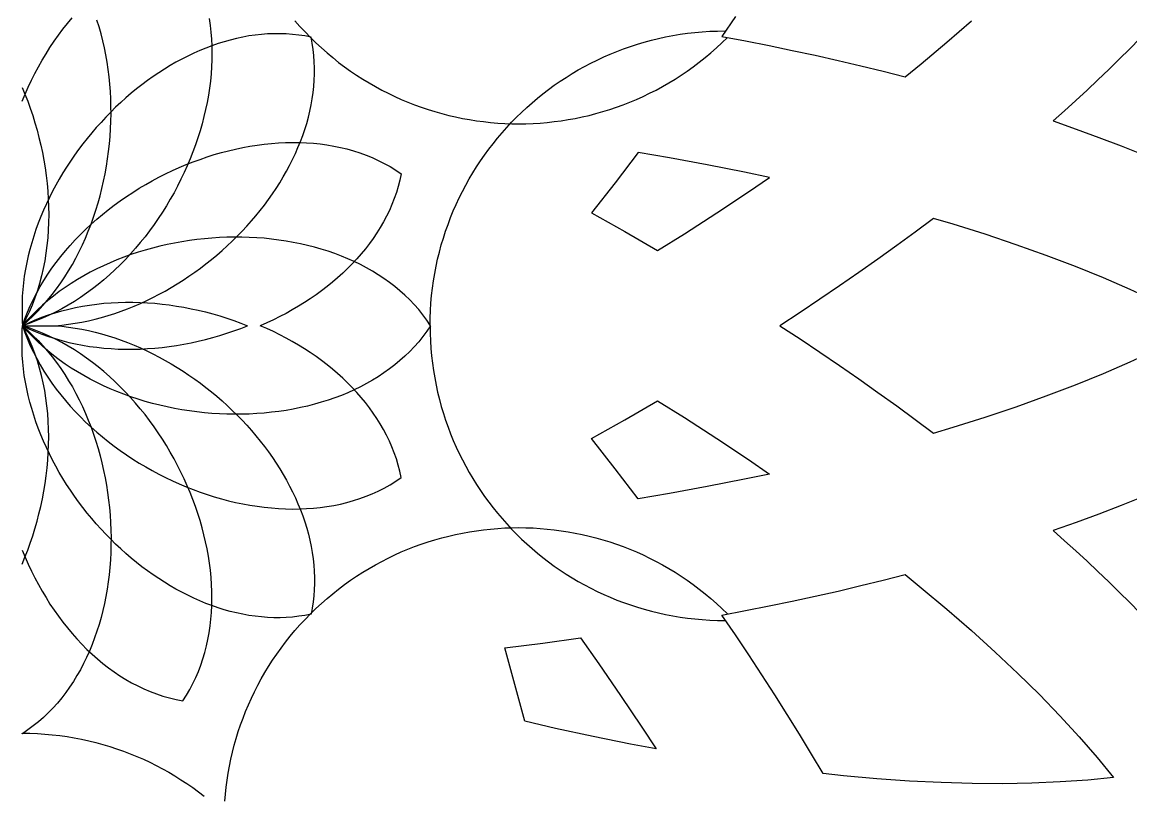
# Model space of a CAD drawing. Extents: x -5 to 96, y -47 to 131.
# Drawn here: x 45.3 to 63.76, y 34.33 to 47.22 of the extents above; entities that cross this region are included whole.
import ezdxf

# ---------------------------------------------------------------- set-up
doc = ezdxf.new("R2010")
doc.units = 0
doc.header["$MEASUREMENT"] = 0
doc.layers.add('LAYER_1', color=18, linetype='CONTINUOUS')

msp = doc.modelspace()

# ---------------------------------------------------------------- linework, layer by layer
at = {"layer": 'LAYER_1'}
for points in [[(45.296, 45.901), (45.345, 46.019), (45.397, 46.135), (45.451, 46.25), (45.507, 46.364), (45.567, 46.475), (45.629, 46.585), (45.693, 46.693), (45.759, 46.798), (45.828, 46.901), (45.9, 47.002), (45.973, 47.101), (46.049, 47.197), (46.127, 47.29)], [(48.411, 47.277), (48.428, 47.164), (48.44, 47.051), (48.45, 46.937), (48.455, 46.822), (48.457, 46.706), (48.456, 46.589), (48.451, 46.472), (48.442, 46.355), (48.431, 46.237), (48.416, 46.118), (48.397, 46), (48.376, 45.881), (48.351, 45.763), (48.323, 45.644), (48.292, 45.526), (48.259, 45.408), (48.222, 45.291), (48.182, 45.174), (48.139, 45.057), (48.094, 44.942), (48.045, 44.827), (47.994, 44.713), (47.94, 44.6), (47.884, 44.488), (47.825, 44.377), (47.763, 44.268), (47.699, 44.16), (47.632, 44.053), (47.563, 43.948), (47.492, 43.845), (47.418, 43.743), (47.342, 43.644), (47.264, 43.546), (47.183, 43.451), (47.1, 43.357), (47.016, 43.266), (46.929, 43.177), (46.84, 43.091), (46.749, 43.008), (46.657, 42.927), (46.562, 42.848), (46.466, 42.773), (46.368, 42.701), (46.268, 42.631), (46.167, 42.565), (46.064, 42.502), (45.959, 42.443), (45.853, 42.386), (45.745, 42.334), (45.636, 42.285), (45.525, 42.24), (45.413, 42.199), (45.3, 42.161), (45.406, 42.211), (45.513, 42.258), (45.621, 42.301), (45.732, 42.341), (45.843, 42.377), (45.956, 42.409), (46.071, 42.438), (46.186, 42.464), (46.302, 42.486), (46.42, 42.505), (46.538, 42.521), (46.657, 42.534), (46.777, 42.543), (46.897, 42.549), (47.018, 42.552), (47.139, 42.552), (47.26, 42.549), (47.382, 42.543), (47.503, 42.534), (47.625, 42.522), (47.747, 42.507), (47.868, 42.489), (47.989, 42.468), (48.11, 42.445), (48.23, 42.419), (48.35, 42.39), (48.469, 42.358), (48.587, 42.324), (48.704, 42.287), (48.82, 42.248), (48.936, 42.206), (49.05, 42.161)], [(57.177, 47.315), (56.951, 46.982), (57.345, 46.907), (57.736, 46.83), (58.123, 46.749), (58.506, 46.666), (58.886, 46.581), (59.262, 46.493), (59.634, 46.402), (60.001, 46.308), (60.271, 46.526), (60.699, 46.884), (61.109, 47.242)], [(57.177, 47.315), (56.951, 46.982), (57.345, 46.907), (57.736, 46.83), (58.123, 46.749), (58.506, 46.666), (58.886, 46.581), (59.262, 46.493), (59.634, 46.402), (60.001, 46.308), (60.271, 46.526), (60.699, 46.884), (61.109, 47.242)], [(64.239, 47.291), (64.077, 47.118), (63.911, 46.946), (63.742, 46.773), (63.569, 46.601), (63.394, 46.429), (63.214, 46.257), (63.032, 46.086), (62.846, 45.914), (62.658, 45.743), (62.466, 45.572), (62.851, 45.437), (63.229, 45.299), (63.599, 45.157), (63.962, 45.011), (64.317, 44.861), (64.664, 44.708), (65.003, 44.552), (65.333, 44.391), (66.547, 45.511), (76.011, 45.511)], [(64.239, 47.291), (64.077, 47.118), (63.911, 46.946), (63.742, 46.773), (63.569, 46.601), (63.394, 46.429), (63.214, 46.257), (63.032, 46.086), (62.846, 45.914), (62.658, 45.743), (62.466, 45.572), (62.851, 45.437), (63.229, 45.299), (63.599, 45.157), (63.962, 45.011), (64.317, 44.861), (64.664, 44.708), (65.003, 44.552), (65.333, 44.391), (66.547, 45.511), (76.011, 45.511)], [(52.091, 42.161), (52.099, 42.161), (52.036, 42.253), (51.969, 42.342), (51.9, 42.429), (51.826, 42.512), (51.75, 42.592), (51.67, 42.669), (51.587, 42.743), (51.501, 42.815), (51.413, 42.883), (51.321, 42.948), (51.227, 43.01), (51.13, 43.069), (51.031, 43.126), (50.93, 43.179), (50.826, 43.229), (50.72, 43.277), (50.613, 43.321), (50.503, 43.363), (50.391, 43.401), (50.278, 43.437), (50.164, 43.47), (50.048, 43.499), (49.93, 43.526), (49.811, 43.55), (49.692, 43.571), (49.571, 43.589), (49.449, 43.604), (49.326, 43.617), (49.203, 43.626), (49.079, 43.633), (48.955, 43.636), (48.83, 43.637), (48.705, 43.635), (48.58, 43.63), (48.455, 43.622), (48.33, 43.611), (48.205, 43.597), (48.081, 43.581), (47.957, 43.561), (47.833, 43.539), (47.71, 43.514), (47.588, 43.486), (47.466, 43.455), (47.346, 43.422), (47.226, 43.385), (47.108, 43.346), (46.991, 43.304), (46.875, 43.259), (46.761, 43.211), (46.648, 43.161), (46.537, 43.108), (46.428, 43.052), (46.321, 42.993), (46.216, 42.931), (46.113, 42.866), (46.012, 42.799), (45.914, 42.729), (45.818, 42.656), (45.724, 42.581), (45.634, 42.502), (45.546, 42.421), (45.461, 42.337), (45.379, 42.251), (45.3, 42.161), (45.39, 42.24), (45.476, 42.322), (45.56, 42.407), (45.641, 42.495), (45.72, 42.586), (45.795, 42.679), (45.868, 42.775), (45.938, 42.873), (46.005, 42.974), (46.07, 43.077), (46.132, 43.182), (46.191, 43.289), (46.247, 43.398), (46.3, 43.509), (46.35, 43.622), (46.398, 43.736), (46.443, 43.852), (46.485, 43.969), (46.524, 44.087), (46.561, 44.207), (46.594, 44.327), (46.625, 44.449), (46.653, 44.571), (46.678, 44.694), (46.7, 44.818), (46.72, 44.942), (46.736, 45.066), (46.75, 45.191), (46.761, 45.316), (46.769, 45.441), (46.774, 45.567), (46.776, 45.691), (46.775, 45.816), (46.772, 45.94), (46.765, 46.064), (46.756, 46.187), (46.744, 46.31), (46.728, 46.432), (46.71, 46.553), (46.689, 46.672), (46.665, 46.791), (46.639, 46.909), (46.609, 47.025), (46.576, 47.139), (46.54, 47.253)], [(49.839, 47.241), (49.922, 47.147), (50.008, 47.055), (50.096, 46.964), (50.187, 46.875), (50.279, 46.79), (50.374, 46.707), (50.469, 46.627), (50.566, 46.549), (50.665, 46.475), (50.765, 46.403), (50.867, 46.335), (50.969, 46.269), (51.073, 46.205), (51.179, 46.145), (51.285, 46.087), (51.392, 46.033), (51.501, 45.981), (51.61, 45.931), (51.721, 45.885), (51.832, 45.842), (51.944, 45.801), (52.057, 45.763), (52.171, 45.728), (52.285, 45.695), (52.4, 45.666), (52.515, 45.639), (52.631, 45.615), (52.747, 45.594), (52.864, 45.576), (52.981, 45.561), (53.098, 45.548), (53.216, 45.538), (53.333, 45.531), (53.451, 45.527), (53.569, 45.525), (53.687, 45.527), (53.805, 45.531), (53.922, 45.538), (54.04, 45.548), (54.157, 45.561), (54.274, 45.576), (54.391, 45.594), (54.507, 45.615), (54.623, 45.639), (54.738, 45.666), (54.853, 45.695), (54.967, 45.728), (55.081, 45.763), (55.194, 45.801), (55.306, 45.842), (55.417, 45.885), (55.528, 45.931), (55.637, 45.981), (55.746, 46.033), (55.853, 46.087), (55.96, 46.145), (56.065, 46.205), (56.169, 46.269), (56.272, 46.335), (56.373, 46.403), (56.473, 46.475), (56.572, 46.55), (56.669, 46.627), (56.765, 46.707), (56.859, 46.79), (56.951, 46.875), (57.042, 46.964)], [(49.839, 47.241), (49.922, 47.147), (50.008, 47.055), (50.096, 46.964), (50.187, 46.875), (50.279, 46.79), (50.374, 46.707), (50.469, 46.627), (50.566, 46.549), (50.665, 46.475), (50.765, 46.403), (50.867, 46.335), (50.969, 46.269), (51.073, 46.205), (51.179, 46.145), (51.285, 46.087), (51.392, 46.033), (51.501, 45.981), (51.61, 45.931), (51.721, 45.885), (51.832, 45.842), (51.944, 45.801), (52.057, 45.763), (52.171, 45.728), (52.285, 45.695), (52.4, 45.666), (52.515, 45.639), (52.631, 45.615), (52.747, 45.594), (52.864, 45.576), (52.981, 45.561), (53.098, 45.548), (53.216, 45.538), (53.333, 45.531), (53.451, 45.527), (53.569, 45.525), (53.687, 45.527), (53.805, 45.531), (53.922, 45.538), (54.04, 45.548), (54.157, 45.561), (54.274, 45.576), (54.391, 45.594), (54.507, 45.615), (54.623, 45.639), (54.738, 45.666), (54.853, 45.695), (54.967, 45.728), (55.081, 45.763), (55.194, 45.801), (55.306, 45.842), (55.417, 45.885), (55.528, 45.931), (55.637, 45.981), (55.746, 46.033), (55.853, 46.087), (55.96, 46.145), (56.065, 46.205), (56.169, 46.269), (56.272, 46.335), (56.373, 46.403), (56.473, 46.475), (56.572, 46.55), (56.669, 46.627), (56.765, 46.707), (56.859, 46.79), (56.951, 46.875), (57.042, 46.964)], [(52.091, 42.161), (52.092, 42.288), (52.097, 42.414), (52.105, 42.539), (52.116, 42.663), (52.13, 42.787), (52.147, 42.909), (52.167, 43.03), (52.19, 43.151), (52.216, 43.27), (52.245, 43.388), (52.277, 43.506), (52.311, 43.621), (52.349, 43.736), (52.389, 43.85), (52.431, 43.962), (52.477, 44.073), (52.525, 44.182), (52.575, 44.29), (52.628, 44.397), (52.683, 44.502), (52.741, 44.606), (52.802, 44.708), (52.864, 44.808), (52.93, 44.907), (52.997, 45.004), (53.066, 45.1), (53.138, 45.193), (53.212, 45.285), (53.288, 45.375), (53.367, 45.463), (53.447, 45.55), (53.529, 45.634), (53.614, 45.716), (53.7, 45.797), (53.788, 45.875), (53.878, 45.951), (53.97, 46.025), (54.064, 46.097), (54.159, 46.166), (54.256, 46.234), (54.355, 46.299), (54.455, 46.361), (54.557, 46.422), (54.661, 46.48), (54.766, 46.535), (54.873, 46.588), (54.981, 46.639), (55.09, 46.687), (55.201, 46.732), (55.313, 46.775), (55.427, 46.814), (55.542, 46.852), (55.658, 46.886), (55.775, 46.918), (55.893, 46.947), (56.012, 46.973), (56.133, 46.996), (56.254, 47.016), (56.376, 47.033), (56.5, 47.047), (56.624, 47.058), (56.749, 47.066), (56.875, 47.071), (57.002, 47.073)], [(52.091, 42.161), (52.092, 42.288), (52.097, 42.414), (52.105, 42.539), (52.116, 42.663), (52.13, 42.787), (52.147, 42.909), (52.167, 43.03), (52.19, 43.151), (52.216, 43.27), (52.245, 43.388), (52.277, 43.506), (52.311, 43.621), (52.349, 43.736), (52.389, 43.85), (52.431, 43.962), (52.477, 44.073), (52.525, 44.182), (52.575, 44.29), (52.628, 44.397), (52.683, 44.502), (52.741, 44.606), (52.802, 44.708), (52.864, 44.808), (52.93, 44.907), (52.997, 45.004), (53.066, 45.1), (53.138, 45.193), (53.212, 45.285), (53.288, 45.375), (53.367, 45.463), (53.447, 45.55), (53.529, 45.634), (53.614, 45.716), (53.7, 45.797), (53.788, 45.875), (53.878, 45.951), (53.97, 46.025), (54.064, 46.097), (54.159, 46.166), (54.256, 46.234), (54.355, 46.299), (54.455, 46.361), (54.557, 46.422), (54.661, 46.48), (54.766, 46.535), (54.873, 46.588), (54.981, 46.639), (55.09, 46.687), (55.201, 46.732), (55.313, 46.775), (55.427, 46.814), (55.542, 46.852), (55.658, 46.886), (55.775, 46.918), (55.893, 46.947), (56.012, 46.973), (56.133, 46.996), (56.254, 47.016), (56.376, 47.033), (56.5, 47.047), (56.624, 47.058), (56.749, 47.066), (56.875, 47.071), (57.002, 47.073)], [(45.296, 46.132), (45.343, 46.018), (45.388, 45.902), (45.431, 45.784), (45.471, 45.665), (45.509, 45.543), (45.544, 45.421), (45.576, 45.297), (45.606, 45.171), (45.633, 45.045), (45.657, 44.918), (45.678, 44.789), (45.696, 44.661), (45.711, 44.531), (45.723, 44.402), (45.731, 44.272), (45.736, 44.142), (45.738, 44.012), (45.736, 43.882), (45.731, 43.753), (45.722, 43.624), (45.709, 43.495), (45.692, 43.368), (45.672, 43.241), (45.647, 43.115), (45.619, 42.99), (45.586, 42.867), (45.549, 42.745), (45.508, 42.625), (45.463, 42.506), (45.413, 42.389), (45.359, 42.274), (45.3, 42.161), (45.34, 42.274), (45.384, 42.385), (45.431, 42.494), (45.483, 42.602), (45.538, 42.708), (45.596, 42.813), (45.658, 42.917), (45.724, 43.018), (45.792, 43.118), (45.864, 43.216), (45.938, 43.313), (46.016, 43.407), (46.096, 43.5), (46.179, 43.591), (46.265, 43.68), (46.353, 43.766), (46.444, 43.851), (46.537, 43.934), (46.632, 44.014), (46.729, 44.093), (46.829, 44.169), (46.93, 44.242), (47.033, 44.314), (47.138, 44.383), (47.245, 44.45), (47.353, 44.514), (47.462, 44.575), (47.573, 44.635), (47.685, 44.691), (47.798, 44.745), (47.912, 44.796), (48.028, 44.845), (48.144, 44.89), (48.26, 44.933), (48.378, 44.973), (48.496, 45.011), (48.614, 45.045), (48.732, 45.076), (48.851, 45.104), (48.97, 45.129), (49.089, 45.151), (49.208, 45.17), (49.327, 45.186), (49.446, 45.198), (49.564, 45.207), (49.682, 45.213), (49.799, 45.215), (49.916, 45.214), (50.032, 45.209), (50.146, 45.201), (50.26, 45.189), (50.373, 45.174), (50.485, 45.155), (50.596, 45.132), (50.705, 45.106), (50.813, 45.075), (50.919, 45.041), (51.023, 45.003), (51.126, 44.961), (51.227, 44.915), (51.326, 44.865), (51.423, 44.811), (51.518, 44.753), (51.61, 44.691), (51.587, 44.586), (51.56, 44.483), (51.529, 44.38), (51.494, 44.28), (51.455, 44.18), (51.412, 44.082), (51.365, 43.986), (51.315, 43.891), (51.261, 43.798), (51.204, 43.706), (51.144, 43.616), (51.08, 43.528), (51.013, 43.441), (50.943, 43.356), (50.87, 43.273), (50.794, 43.192), (50.715, 43.112), (50.634, 43.034), (50.55, 42.959), (50.463, 42.885), (50.374, 42.813), (50.283, 42.743), (50.19, 42.675), (50.094, 42.609), (49.996, 42.546), (49.897, 42.484), (49.795, 42.425), (49.692, 42.367), (49.587, 42.312), (49.48, 42.26), (49.372, 42.209), (49.262, 42.161)], [(64.181, 42.562), (63.752, 42.763), (63.303, 42.958), (62.837, 43.147), (62.353, 43.332), (61.852, 43.511), (61.335, 43.684), (60.803, 43.852), (60.472, 43.949), (60.169, 43.722), (59.861, 43.496), (59.548, 43.271), (59.23, 43.047), (58.908, 42.824), (58.582, 42.602), (58.251, 42.381), (57.917, 42.161), (58.251, 41.941), (58.582, 41.72), (58.908, 41.498), (59.23, 41.275), (59.548, 41.051), (59.861, 40.826), (60.169, 40.6), (60.472, 40.373), (60.803, 40.471), (61.335, 40.638), (61.852, 40.811), (62.353, 40.991), (62.837, 41.175), (63.303, 41.365), (63.752, 41.56), (64.181, 41.76)], [(64.181, 42.562), (63.752, 42.763), (63.303, 42.958), (62.837, 43.147), (62.353, 43.332), (61.852, 43.511), (61.335, 43.684), (60.803, 43.852), (60.472, 43.949), (60.169, 43.722), (59.861, 43.496), (59.548, 43.271), (59.23, 43.047), (58.908, 42.824), (58.582, 42.602), (58.251, 42.381), (57.917, 42.161), (58.251, 41.941), (58.582, 41.72), (58.908, 41.498), (59.23, 41.275), (59.548, 41.051), (59.861, 40.826), (60.169, 40.6), (60.472, 40.373), (60.803, 40.471), (61.335, 40.638), (61.852, 40.811), (62.353, 40.991), (62.837, 41.175), (63.303, 41.365), (63.752, 41.56), (64.181, 41.76)], [(45.296, 38.422), (45.345, 38.304), (45.397, 38.187), (45.451, 38.072), (45.507, 37.959), (45.567, 37.847), (45.629, 37.737), (45.693, 37.63), (45.759, 37.524), (45.828, 37.421), (45.9, 37.32), (45.973, 37.221), (46.049, 37.125), (46.127, 37.032), (46.207, 36.942), (46.29, 36.854), (46.374, 36.769), (46.461, 36.688), (46.549, 36.609), (46.639, 36.534), (46.732, 36.463), (46.826, 36.395), (46.922, 36.33), (47.02, 36.269), (47.119, 36.213), (47.22, 36.16), (47.323, 36.111), (47.428, 36.067), (47.534, 36.026), (47.641, 35.99), (47.751, 35.959), (47.861, 35.932), (47.973, 35.91), (48.033, 36.004), (48.089, 36.1), (48.141, 36.199), (48.189, 36.299), (48.232, 36.401), (48.272, 36.504), (48.307, 36.61), (48.339, 36.717), (48.367, 36.825), (48.391, 36.935), (48.411, 37.046), (48.428, 37.158), (48.44, 37.271), (48.45, 37.385), (48.455, 37.5), (48.457, 37.616), (48.456, 37.733), (48.451, 37.85), (48.442, 37.968), (48.431, 38.086), (48.416, 38.204), (48.397, 38.322), (48.376, 38.441), (48.351, 38.559), (48.323, 38.678), (48.292, 38.796), (48.259, 38.914), (48.222, 39.032), (48.182, 39.149), (48.139, 39.265), (48.094, 39.381), (48.045, 39.496), (47.994, 39.61), (47.94, 39.723), (47.884, 39.834), (47.825, 39.945), (47.763, 40.055), (47.699, 40.163), (47.632, 40.269), (47.563, 40.374), (47.492, 40.477), (47.418, 40.579), (47.342, 40.679), (47.264, 40.776), (47.183, 40.872), (47.1, 40.965), (47.016, 41.056), (46.929, 41.145), (46.84, 41.231), (46.749, 41.315), (46.657, 41.396), (46.562, 41.474), (46.466, 41.549), (46.368, 41.622), (46.268, 41.691), (46.167, 41.757), (46.064, 41.82), (45.959, 41.88), (45.853, 41.936), (45.745, 41.988), (45.636, 42.037), (45.525, 42.082), (45.413, 42.124), (45.3, 42.161), (45.406, 42.111), (45.513, 42.064), (45.621, 42.021), (45.732, 41.982), (45.843, 41.946), (45.956, 41.913), (46.071, 41.884), (46.186, 41.858), (46.302, 41.836), (46.42, 41.817), (46.538, 41.801), (46.657, 41.789), (46.777, 41.779), (46.897, 41.773), (47.018, 41.77), (47.139, 41.77), (47.26, 41.773), (47.382, 41.779), (47.503, 41.788), (47.625, 41.8), (47.747, 41.815), (47.868, 41.833), (47.989, 41.854), (48.11, 41.877), (48.23, 41.903), (48.35, 41.932), (48.469, 41.964), (48.587, 41.998), (48.704, 42.035), (48.82, 42.075), (48.936, 42.117), (49.05, 42.161)], [(52.091, 42.161), (52.099, 42.161), (52.036, 42.069), (51.969, 41.98), (51.9, 41.894), (51.826, 41.81), (51.75, 41.73), (51.67, 41.653), (51.587, 41.579), (51.501, 41.508), (51.413, 41.44), (51.321, 41.374), (51.227, 41.312), (51.13, 41.253), (51.031, 41.197), (50.93, 41.143), (50.826, 41.093), (50.72, 41.045), (50.613, 41.001), (50.503, 40.959), (50.391, 40.921), (50.278, 40.885), (50.164, 40.853), (50.048, 40.823), (49.93, 40.796), (49.811, 40.772), (49.692, 40.751), (49.571, 40.733), (49.449, 40.718), (49.326, 40.706), (49.203, 40.696), (49.079, 40.69), (48.955, 40.686), (48.83, 40.685), (48.705, 40.688), (48.58, 40.693), (48.455, 40.701), (48.33, 40.711), (48.205, 40.725), (48.081, 40.741), (47.957, 40.761), (47.833, 40.783), (47.71, 40.808), (47.588, 40.836), (47.466, 40.867), (47.346, 40.9), (47.226, 40.937), (47.108, 40.976), (46.991, 41.018), (46.875, 41.063), (46.761, 41.111), (46.648, 41.161), (46.537, 41.215), (46.428, 41.271), (46.321, 41.33), (46.216, 41.391), (46.113, 41.456), (46.012, 41.523), (45.914, 41.593), (45.818, 41.666), (45.724, 41.742), (45.634, 41.82), (45.546, 41.901), (45.461, 41.985), (45.379, 42.072), (45.3, 42.161), (45.39, 42.082), (45.476, 42), (45.56, 41.915), (45.641, 41.827), (45.72, 41.737), (45.795, 41.643), (45.868, 41.547), (45.938, 41.449), (46.005, 41.348), (46.07, 41.245), (46.132, 41.14), (46.191, 41.033), (46.247, 40.924), (46.3, 40.813), (46.35, 40.7), (46.398, 40.586), (46.443, 40.471), (46.485, 40.354), (46.524, 40.235), (46.561, 40.116), (46.594, 39.995), (46.625, 39.874), (46.653, 39.751), (46.678, 39.628), (46.7, 39.505), (46.72, 39.38), (46.736, 39.256), (46.75, 39.131), (46.761, 39.006), (46.769, 38.881), (46.774, 38.756), (46.776, 38.631), (46.775, 38.506), (46.772, 38.382), (46.765, 38.258), (46.756, 38.135), (46.744, 38.012), (46.728, 37.891), (46.71, 37.77), (46.689, 37.65), (46.665, 37.531), (46.639, 37.414), (46.609, 37.298), (46.576, 37.183), (46.54, 37.07), (46.502, 36.958), (46.46, 36.849), (46.416, 36.741), (46.368, 36.635), (46.318, 36.532), (46.265, 36.43), (46.208, 36.331), (46.149, 36.234), (46.087, 36.14), (46.022, 36.049), (45.954, 35.96), (45.882, 35.874), (45.808, 35.791), (45.731, 35.712), (45.651, 35.635), (45.568, 35.562), (45.481, 35.492), (45.392, 35.426), (45.3, 35.363), (45.296, 35.366), (45.296, 35.373)], [(45.296, 38.19), (45.343, 38.304), (45.388, 38.42), (45.431, 38.538), (45.471, 38.658), (45.509, 38.779), (45.544, 38.902), (45.576, 39.026), (45.606, 39.151), (45.633, 39.277), (45.657, 39.405), (45.678, 39.533), (45.696, 39.662), (45.711, 39.791), (45.723, 39.921), (45.731, 40.05), (45.736, 40.18), (45.738, 40.31), (45.736, 40.44), (45.731, 40.57), (45.722, 40.699), (45.709, 40.827), (45.692, 40.955), (45.672, 41.081), (45.647, 41.207), (45.619, 41.332), (45.586, 41.455), (45.549, 41.577), (45.508, 41.698), (45.463, 41.816), (45.413, 41.933), (45.359, 42.048), (45.3, 42.161), (45.34, 42.049), (45.384, 41.938), (45.431, 41.828), (45.483, 41.72), (45.538, 41.614), (45.596, 41.509), (45.658, 41.406), (45.724, 41.304), (45.792, 41.204), (45.864, 41.106), (45.938, 41.009), (46.016, 40.915), (46.096, 40.822), (46.179, 40.731), (46.265, 40.643), (46.353, 40.556), (46.444, 40.471), (46.537, 40.389), (46.632, 40.308), (46.729, 40.23), (46.829, 40.154), (46.93, 40.08), (47.033, 40.008), (47.138, 39.939), (47.245, 39.873), (47.353, 39.809), (47.462, 39.747), (47.573, 39.688), (47.685, 39.631), (47.798, 39.577), (47.912, 39.526), (48.028, 39.478), (48.144, 39.432), (48.26, 39.389), (48.378, 39.349), (48.496, 39.312), (48.614, 39.277), (48.732, 39.246), (48.851, 39.218), (48.97, 39.193), (49.089, 39.171), (49.208, 39.152), (49.327, 39.137), (49.446, 39.124), (49.564, 39.115), (49.682, 39.11), (49.799, 39.107), (49.916, 39.108), (50.032, 39.113), (50.146, 39.121), (50.26, 39.133), (50.373, 39.148), (50.485, 39.167), (50.596, 39.19), (50.705, 39.217), (50.813, 39.247), (50.919, 39.281), (51.023, 39.319), (51.126, 39.361), (51.227, 39.407), (51.326, 39.457), (51.423, 39.511), (51.518, 39.569), (51.61, 39.631), (51.587, 39.736), (51.56, 39.84), (51.529, 39.942), (51.494, 40.043), (51.455, 40.142), (51.412, 40.24), (51.365, 40.336), (51.315, 40.431), (51.261, 40.524), (51.204, 40.616), (51.144, 40.706), (51.08, 40.794), (51.013, 40.881), (50.943, 40.966), (50.87, 41.049), (50.794, 41.131), (50.715, 41.21), (50.634, 41.288), (50.55, 41.364), (50.463, 41.437), (50.374, 41.509), (50.283, 41.579), (50.19, 41.647), (50.094, 41.713), (49.996, 41.777), (49.897, 41.838), (49.795, 41.898), (49.692, 41.955), (49.587, 42.01), (49.48, 42.062), (49.372, 42.113), (49.262, 42.161)], [(45.296, 38.422), (45.345, 38.304), (45.397, 38.187), (45.451, 38.072), (45.507, 37.959), (45.567, 37.847), (45.629, 37.737), (45.693, 37.63), (45.759, 37.524), (45.828, 37.421), (45.9, 37.32), (45.973, 37.221), (46.049, 37.125), (46.127, 37.032), (46.207, 36.942), (46.29, 36.854), (46.374, 36.769), (46.461, 36.688), (46.549, 36.609), (46.639, 36.534), (46.732, 36.463), (46.826, 36.395), (46.922, 36.33), (47.02, 36.269), (47.119, 36.213), (47.22, 36.16), (47.323, 36.111), (47.428, 36.067), (47.534, 36.026), (47.641, 35.99), (47.751, 35.959), (47.861, 35.932), (47.973, 35.91), (48.033, 36.004), (48.089, 36.1), (48.141, 36.199), (48.189, 36.299), (48.232, 36.401), (48.272, 36.504), (48.307, 36.61), (48.339, 36.717), (48.367, 36.825), (48.391, 36.935), (48.411, 37.046), (48.428, 37.158), (48.44, 37.271), (48.45, 37.385), (48.455, 37.5), (48.457, 37.616), (48.456, 37.733), (48.451, 37.85), (48.442, 37.968), (48.431, 38.086), (48.416, 38.204), (48.397, 38.322), (48.376, 38.441), (48.351, 38.559), (48.323, 38.678), (48.292, 38.796), (48.259, 38.914), (48.222, 39.032), (48.182, 39.149), (48.139, 39.265), (48.094, 39.381), (48.045, 39.496), (47.994, 39.61), (47.94, 39.723), (47.884, 39.834), (47.825, 39.945), (47.763, 40.055), (47.699, 40.163), (47.632, 40.269), (47.563, 40.374), (47.492, 40.477), (47.418, 40.579), (47.342, 40.679), (47.264, 40.776), (47.183, 40.872), (47.1, 40.965), (47.016, 41.056), (46.929, 41.145), (46.84, 41.231), (46.749, 41.315), (46.657, 41.396), (46.562, 41.474), (46.466, 41.549), (46.368, 41.622), (46.268, 41.691), (46.167, 41.757), (46.064, 41.82), (45.959, 41.88), (45.853, 41.936), (45.745, 41.988), (45.636, 42.037), (45.525, 42.082), (45.413, 42.124), (45.3, 42.161), (45.406, 42.111), (45.513, 42.064), (45.621, 42.021), (45.732, 41.982), (45.843, 41.946), (45.956, 41.913), (46.071, 41.884), (46.186, 41.858), (46.302, 41.836), (46.42, 41.817), (46.538, 41.801), (46.657, 41.789), (46.777, 41.779), (46.897, 41.773), (47.018, 41.77), (47.139, 41.77), (47.26, 41.773), (47.382, 41.779), (47.503, 41.788), (47.625, 41.8), (47.747, 41.815), (47.868, 41.833), (47.989, 41.854), (48.11, 41.877), (48.23, 41.903), (48.35, 41.932), (48.469, 41.964), (48.587, 41.998), (48.704, 42.035), (48.82, 42.075), (48.936, 42.117), (49.05, 42.161)], [(52.091, 42.161), (52.099, 42.161), (52.036, 42.069), (51.969, 41.98), (51.9, 41.894), (51.826, 41.81), (51.75, 41.73), (51.67, 41.653), (51.587, 41.579), (51.501, 41.508), (51.413, 41.44), (51.321, 41.374), (51.227, 41.312), (51.13, 41.253), (51.031, 41.197), (50.93, 41.143), (50.826, 41.093), (50.72, 41.045), (50.613, 41.001), (50.503, 40.959), (50.391, 40.921), (50.278, 40.885), (50.164, 40.853), (50.048, 40.823), (49.93, 40.796), (49.811, 40.772), (49.692, 40.751), (49.571, 40.733), (49.449, 40.718), (49.326, 40.706), (49.203, 40.696), (49.079, 40.69), (48.955, 40.686), (48.83, 40.685), (48.705, 40.688), (48.58, 40.693), (48.455, 40.701), (48.33, 40.711), (48.205, 40.725), (48.081, 40.741), (47.957, 40.761), (47.833, 40.783), (47.71, 40.808), (47.588, 40.836), (47.466, 40.867), (47.346, 40.9), (47.226, 40.937), (47.108, 40.976), (46.991, 41.018), (46.875, 41.063), (46.761, 41.111), (46.648, 41.161), (46.537, 41.215), (46.428, 41.271), (46.321, 41.33), (46.216, 41.391), (46.113, 41.456), (46.012, 41.523), (45.914, 41.593), (45.818, 41.666), (45.724, 41.742), (45.634, 41.82), (45.546, 41.901), (45.461, 41.985), (45.379, 42.072), (45.3, 42.161), (45.39, 42.082), (45.476, 42), (45.56, 41.915), (45.641, 41.827), (45.72, 41.737), (45.795, 41.643), (45.868, 41.547), (45.938, 41.449), (46.005, 41.348), (46.07, 41.245), (46.132, 41.14), (46.191, 41.033), (46.247, 40.924), (46.3, 40.813), (46.35, 40.7), (46.398, 40.586), (46.443, 40.471), (46.485, 40.354), (46.524, 40.235), (46.561, 40.116), (46.594, 39.995), (46.625, 39.874), (46.653, 39.751), (46.678, 39.628), (46.7, 39.505), (46.72, 39.38), (46.736, 39.256), (46.75, 39.131), (46.761, 39.006), (46.769, 38.881), (46.774, 38.756), (46.776, 38.631), (46.775, 38.506), (46.772, 38.382), (46.765, 38.258), (46.756, 38.135), (46.744, 38.012), (46.728, 37.891), (46.71, 37.77), (46.689, 37.65), (46.665, 37.531), (46.639, 37.414), (46.609, 37.298), (46.576, 37.183), (46.54, 37.07), (46.502, 36.958), (46.46, 36.849), (46.416, 36.741), (46.368, 36.635), (46.318, 36.532), (46.265, 36.43), (46.208, 36.331), (46.149, 36.234), (46.087, 36.14), (46.022, 36.049), (45.954, 35.96), (45.882, 35.874), (45.808, 35.791), (45.731, 35.712), (45.651, 35.635), (45.568, 35.562), (45.481, 35.492), (45.392, 35.426), (45.3, 35.363), (45.296, 35.366), (45.296, 35.373)], [(45.3, 42.161), (45.3, 42.161)], [(52.091, 42.161), (52.092, 42.034), (52.097, 41.908), (52.105, 41.783), (52.116, 41.659), (52.13, 41.536), (52.147, 41.413), (52.167, 41.292), (52.19, 41.171), (52.216, 41.052), (52.245, 40.934), (52.277, 40.817), (52.311, 40.701), (52.349, 40.586), (52.389, 40.473), (52.431, 40.36), (52.477, 40.25), (52.525, 40.14), (52.575, 40.032), (52.628, 39.925), (52.683, 39.82), (52.741, 39.717), (52.802, 39.615), (52.864, 39.514), (52.93, 39.415), (52.997, 39.318), (53.066, 39.223), (53.138, 39.129), (53.212, 39.037), (53.288, 38.947), (53.367, 38.859), (53.447, 38.773), (53.529, 38.688), (53.614, 38.606), (53.7, 38.526), (53.788, 38.448), (53.878, 38.371), (53.97, 38.297), (54.064, 38.226), (54.159, 38.156), (54.256, 38.089), (54.355, 38.024), (54.455, 37.961), (54.557, 37.901), (54.661, 37.843), (54.766, 37.787), (54.873, 37.734), (54.981, 37.684), (55.09, 37.636), (55.201, 37.59), (55.313, 37.548), (55.427, 37.508), (55.542, 37.471), (55.658, 37.436), (55.775, 37.404), (55.893, 37.375), (56.012, 37.35), (56.133, 37.326), (56.254, 37.306), (56.376, 37.289), (56.5, 37.275), (56.624, 37.264), (56.749, 37.256), (56.875, 37.251), (57.002, 37.25)], [(52.091, 42.161), (52.092, 42.034), (52.097, 41.908), (52.105, 41.783), (52.116, 41.659), (52.13, 41.536), (52.147, 41.413), (52.167, 41.292), (52.19, 41.171), (52.216, 41.052), (52.245, 40.934), (52.277, 40.817), (52.311, 40.701), (52.349, 40.586), (52.389, 40.473), (52.431, 40.36), (52.477, 40.25), (52.525, 40.14), (52.575, 40.032), (52.628, 39.925), (52.683, 39.82), (52.741, 39.717), (52.802, 39.615), (52.864, 39.514), (52.93, 39.415), (52.997, 39.318), (53.066, 39.223), (53.138, 39.129), (53.212, 39.037), (53.288, 38.947), (53.367, 38.859), (53.447, 38.773), (53.529, 38.688), (53.614, 38.606), (53.7, 38.526), (53.788, 38.448), (53.878, 38.371), (53.97, 38.297), (54.064, 38.226), (54.159, 38.156), (54.256, 38.089), (54.355, 38.024), (54.455, 37.961), (54.557, 37.901), (54.661, 37.843), (54.766, 37.787), (54.873, 37.734), (54.981, 37.684), (55.09, 37.636), (55.201, 37.59), (55.313, 37.548), (55.427, 37.508), (55.542, 37.471), (55.658, 37.436), (55.775, 37.404), (55.893, 37.375), (56.012, 37.35), (56.133, 37.326), (56.254, 37.306), (56.376, 37.289), (56.5, 37.275), (56.624, 37.264), (56.749, 37.256), (56.875, 37.251), (57.002, 37.25)], [(63.962, 39.311), (63.599, 39.166), (63.229, 39.023), (62.851, 38.885), (62.466, 38.75), (62.658, 38.579), (62.846, 38.408), (63.032, 38.237), (63.214, 38.065), (63.394, 37.893), (63.569, 37.721), (63.742, 37.549), (63.911, 37.376)], [(63.962, 39.311), (63.599, 39.166), (63.229, 39.023), (62.851, 38.885), (62.466, 38.75), (62.658, 38.579), (62.846, 38.408), (63.032, 38.237), (63.214, 38.065), (63.394, 37.893), (63.569, 37.721), (63.742, 37.549), (63.911, 37.376)], [(48.671, 34.239), (48.68, 34.356), (48.693, 34.474), (48.709, 34.591), (48.727, 34.707), (48.748, 34.824), (48.772, 34.94), (48.798, 35.055), (48.828, 35.17), (48.86, 35.284), (48.895, 35.398), (48.933, 35.51), (48.974, 35.623), (49.018, 35.734), (49.064, 35.844), (49.113, 35.954), (49.165, 36.062), (49.22, 36.17), (49.277, 36.276), (49.338, 36.381), (49.401, 36.485), (49.467, 36.588), (49.536, 36.69), (49.608, 36.79), (49.682, 36.888), (49.759, 36.986), (49.839, 37.081), (49.922, 37.175), (50.008, 37.268), (50.096, 37.358), (50.187, 37.447), (50.279, 37.533), (50.374, 37.616), (50.469, 37.696), (50.566, 37.773), (50.665, 37.847), (50.765, 37.919), (50.867, 37.988), (50.969, 38.054), (51.073, 38.117), (51.179, 38.177), (51.285, 38.235), (51.392, 38.29), (51.501, 38.342), (51.61, 38.391), (51.721, 38.437), (51.832, 38.481), (51.944, 38.522), (52.057, 38.559), (52.171, 38.595), (52.285, 38.627), (52.4, 38.656), (52.515, 38.683), (52.631, 38.707), (52.747, 38.728), (52.864, 38.746), (52.981, 38.762), (53.098, 38.774), (53.216, 38.784), (53.333, 38.791), (53.451, 38.795), (53.569, 38.797), (53.687, 38.795), (53.805, 38.791), (53.922, 38.784), (54.04, 38.774), (54.157, 38.762), (54.274, 38.746), (54.391, 38.728), (54.507, 38.707), (54.623, 38.683), (54.738, 38.656), (54.853, 38.627), (54.967, 38.595), (55.081, 38.559), (55.194, 38.521), (55.306, 38.481), (55.417, 38.437), (55.528, 38.391), (55.637, 38.342), (55.746, 38.29), (55.853, 38.235), (55.96, 38.177), (56.065, 38.117), (56.169, 38.054), (56.272, 37.988), (56.373, 37.919), (56.473, 37.847), (56.572, 37.773), (56.669, 37.696), (56.765, 37.616), (56.859, 37.533), (56.951, 37.447), (57.042, 37.358)], [(48.671, 34.239), (48.68, 34.356), (48.693, 34.474), (48.709, 34.591), (48.727, 34.707), (48.748, 34.824), (48.772, 34.94), (48.798, 35.055), (48.828, 35.17), (48.86, 35.284), (48.895, 35.398), (48.933, 35.51), (48.974, 35.623), (49.018, 35.734), (49.064, 35.844), (49.113, 35.954), (49.165, 36.062), (49.22, 36.17), (49.277, 36.276), (49.338, 36.381), (49.401, 36.485), (49.467, 36.588), (49.536, 36.69), (49.608, 36.79), (49.682, 36.888), (49.759, 36.986), (49.839, 37.081), (49.922, 37.175), (50.008, 37.268), (50.096, 37.358), (50.187, 37.447), (50.279, 37.533), (50.374, 37.616), (50.469, 37.696), (50.566, 37.773), (50.665, 37.847), (50.765, 37.919), (50.867, 37.988), (50.969, 38.054), (51.073, 38.117), (51.179, 38.177), (51.285, 38.235), (51.392, 38.29), (51.501, 38.342), (51.61, 38.391), (51.721, 38.437), (51.832, 38.481), (51.944, 38.522), (52.057, 38.559), (52.171, 38.595), (52.285, 38.627), (52.4, 38.656), (52.515, 38.683), (52.631, 38.707), (52.747, 38.728), (52.864, 38.746), (52.981, 38.762), (53.098, 38.774), (53.216, 38.784), (53.333, 38.791), (53.451, 38.795), (53.569, 38.797), (53.687, 38.795), (53.805, 38.791), (53.922, 38.784), (54.04, 38.774), (54.157, 38.762), (54.274, 38.746), (54.391, 38.728), (54.507, 38.707), (54.623, 38.683), (54.738, 38.656), (54.853, 38.627), (54.967, 38.595), (55.081, 38.559), (55.194, 38.521), (55.306, 38.481), (55.417, 38.437), (55.528, 38.391), (55.637, 38.342), (55.746, 38.29), (55.853, 38.235), (55.96, 38.177), (56.065, 38.117), (56.169, 38.054), (56.272, 37.988), (56.373, 37.919), (56.473, 37.847), (56.572, 37.773), (56.669, 37.696), (56.765, 37.616), (56.859, 37.533), (56.951, 37.447), (57.042, 37.358)], [(45.296, 35.373), (45.423, 35.371), (45.549, 35.366), (45.674, 35.358), (45.798, 35.347), (45.921, 35.333), (46.043, 35.315), (46.164, 35.295), (46.285, 35.272), (46.404, 35.246), (46.522, 35.217), (46.639, 35.185), (46.755, 35.151), (46.869, 35.113), (46.983, 35.073), (47.095, 35.03), (47.205, 34.985), (47.315, 34.937), (47.423, 34.887), (47.529, 34.834), (47.634, 34.778), (47.738, 34.72), (47.84, 34.66), (47.94, 34.597), (48.039, 34.532), (48.136, 34.465), (48.231, 34.395), (48.325, 34.323)], [(45.296, 35.373), (45.423, 35.371), (45.549, 35.366), (45.674, 35.358), (45.798, 35.347), (45.921, 35.333), (46.043, 35.315), (46.164, 35.295), (46.285, 35.272), (46.404, 35.246), (46.522, 35.217), (46.639, 35.185), (46.755, 35.151), (46.869, 35.113), (46.983, 35.073), (47.095, 35.03), (47.205, 34.985), (47.315, 34.937), (47.423, 34.887), (47.529, 34.834), (47.634, 34.778), (47.738, 34.72), (47.84, 34.66), (47.94, 34.597), (48.039, 34.532), (48.136, 34.465), (48.231, 34.395), (48.325, 34.323)]]:
    msp.add_lwpolyline(points, dxfattribs=at)
for points in [[(45.3, 42.161), (45.3, 42.161), (45.3, 42.161), (45.848, 42.161), (45.959, 42.171), (46.07, 42.185), (46.18, 42.201), (46.291, 42.221), (46.401, 42.244), (46.511, 42.27), (46.62, 42.299), (46.729, 42.33), (46.838, 42.365), (46.946, 42.403), (47.053, 42.443), (47.159, 42.486), (47.265, 42.531), (47.37, 42.58), (47.474, 42.63), (47.577, 42.684), (47.679, 42.739), (47.779, 42.797), (47.879, 42.857), (47.977, 42.92), (48.074, 42.984), (48.17, 43.051), (48.264, 43.12), (48.357, 43.19), (48.448, 43.263), (48.538, 43.337), (48.626, 43.414), (48.712, 43.492), (48.796, 43.572), (48.879, 43.653), (48.959, 43.736), (49.038, 43.82), (49.114, 43.906), (49.189, 43.994), (49.261, 44.082), (49.33, 44.172), (49.398, 44.263), (49.463, 44.356), (49.526, 44.449), (49.586, 44.544), (49.643, 44.639), (49.698, 44.735), (49.751, 44.833), (49.8, 44.931), (49.847, 45.029), (49.89, 45.129), (49.931, 45.229), (49.969, 45.329), (50.003, 45.431), (50.035, 45.532), (50.063, 45.634), (50.088, 45.736), (50.109, 45.839), (50.128, 45.942), (50.142, 46.045), (50.153, 46.148), (50.161, 46.251), (50.165, 46.354), (50.165, 46.457), (50.161, 46.56), (50.154, 46.662), (50.142, 46.765), (50.127, 46.867), (50.107, 46.968), (50.005, 46.988), (49.902, 47.004), (49.799, 47.015), (49.695, 47.023), (49.592, 47.026), (49.488, 47.026), (49.384, 47.022), (49.28, 47.014), (49.176, 47.003), (49.073, 46.988), (48.969, 46.969), (48.866, 46.947), (48.763, 46.921), (48.66, 46.893), (48.558, 46.861), (48.456, 46.825), (48.354, 46.787), (48.254, 46.746), (48.154, 46.701), (48.054, 46.654), (47.955, 46.603), (47.858, 46.55), (47.761, 46.495), (47.665, 46.436), (47.57, 46.375), (47.476, 46.311), (47.383, 46.245), (47.291, 46.177), (47.201, 46.106), (47.112, 46.033), (47.024, 45.957), (46.938, 45.88), (46.853, 45.8), (46.77, 45.718), (46.689, 45.635), (46.609, 45.549), (46.531, 45.462), (46.454, 45.373), (46.38, 45.282), (46.307, 45.19), (46.236, 45.096), (46.168, 45), (46.101, 44.903), (46.037, 44.805), (45.975, 44.706), (45.915, 44.605), (45.857, 44.503), (45.802, 44.4), (45.75, 44.296), (45.699, 44.191), (45.652, 44.085), (45.607, 43.978), (45.565, 43.87), (45.525, 43.762), (45.489, 43.653), (45.455, 43.543), (45.424, 43.433), (45.396, 43.323), (45.372, 43.212), (45.35, 43.101), (45.332, 42.989), (45.316, 42.878), (45.305, 42.766), (45.296, 42.654), (45.296, 42.227)], [(45.3, 42.161), (45.3, 42.161), (45.3, 42.161), (45.848, 42.161), (45.959, 42.171), (46.07, 42.185), (46.18, 42.201), (46.291, 42.221), (46.401, 42.244), (46.511, 42.27), (46.62, 42.299), (46.729, 42.33), (46.838, 42.365), (46.946, 42.403), (47.053, 42.443), (47.159, 42.486), (47.265, 42.531), (47.37, 42.58), (47.474, 42.63), (47.577, 42.684), (47.679, 42.739), (47.779, 42.797), (47.879, 42.857), (47.977, 42.92), (48.074, 42.984), (48.17, 43.051), (48.264, 43.12), (48.357, 43.19), (48.448, 43.263), (48.538, 43.337), (48.626, 43.414), (48.712, 43.492), (48.796, 43.572), (48.879, 43.653), (48.959, 43.736), (49.038, 43.82), (49.114, 43.906), (49.189, 43.994), (49.261, 44.082), (49.33, 44.172), (49.398, 44.263), (49.463, 44.356), (49.526, 44.449), (49.586, 44.544), (49.643, 44.639), (49.698, 44.735), (49.751, 44.833), (49.8, 44.931), (49.847, 45.029), (49.89, 45.129), (49.931, 45.229), (49.969, 45.329), (50.003, 45.431), (50.035, 45.532), (50.063, 45.634), (50.088, 45.736), (50.109, 45.839), (50.128, 45.942), (50.142, 46.045), (50.153, 46.148), (50.161, 46.251), (50.165, 46.354), (50.165, 46.457), (50.161, 46.56), (50.154, 46.662), (50.142, 46.765), (50.127, 46.867), (50.107, 46.968), (50.005, 46.988), (49.902, 47.004), (49.799, 47.015), (49.695, 47.023), (49.592, 47.026), (49.488, 47.026), (49.384, 47.022), (49.28, 47.014), (49.176, 47.003), (49.073, 46.988), (48.969, 46.969), (48.866, 46.947), (48.763, 46.921), (48.66, 46.893), (48.558, 46.861), (48.456, 46.825), (48.354, 46.787), (48.254, 46.746), (48.154, 46.701), (48.054, 46.654), (47.955, 46.603), (47.858, 46.55), (47.761, 46.495), (47.665, 46.436), (47.57, 46.375), (47.476, 46.311), (47.383, 46.245), (47.291, 46.177), (47.201, 46.106), (47.112, 46.033), (47.024, 45.957), (46.938, 45.88), (46.853, 45.8), (46.77, 45.718), (46.689, 45.635), (46.609, 45.549), (46.531, 45.462), (46.454, 45.373), (46.38, 45.282), (46.307, 45.19), (46.236, 45.096), (46.168, 45), (46.101, 44.903), (46.037, 44.805), (45.975, 44.706), (45.915, 44.605), (45.857, 44.503), (45.802, 44.4), (45.75, 44.296), (45.699, 44.191), (45.652, 44.085), (45.607, 43.978), (45.565, 43.87), (45.525, 43.762), (45.489, 43.653), (45.455, 43.543), (45.424, 43.433), (45.396, 43.323), (45.372, 43.212), (45.35, 43.101), (45.332, 42.989), (45.316, 42.878), (45.305, 42.766), (45.296, 42.654), (45.296, 42.227)], [(54.781, 44.042), (55.334, 43.729), (55.879, 43.413), (56.326, 43.693), (56.865, 44.041), (57.392, 44.392), (57.744, 44.633), (57.327, 44.72), (56.706, 44.842), (56.075, 44.957), (55.554, 45.045), (55.172, 44.543)], [(54.781, 44.042), (55.334, 43.729), (55.879, 43.413), (56.326, 43.693), (56.865, 44.041), (57.392, 44.392), (57.744, 44.633), (57.327, 44.72), (56.706, 44.842), (56.075, 44.957), (55.554, 45.045), (55.172, 44.543)], [(45.3, 42.161), (45.3, 42.161), (45.3, 42.161), (45.848, 42.161), (45.959, 42.151), (46.07, 42.138), (46.18, 42.121), (46.291, 42.101), (46.401, 42.079), (46.511, 42.053), (46.62, 42.024), (46.729, 41.992), (46.838, 41.957), (46.946, 41.92), (47.053, 41.879), (47.159, 41.836), (47.265, 41.791), (47.37, 41.743), (47.474, 41.692), (47.577, 41.639), (47.679, 41.583), (47.779, 41.525), (47.879, 41.465), (47.977, 41.403), (48.074, 41.338), (48.17, 41.271), (48.264, 41.203), (48.357, 41.132), (48.448, 41.059), (48.538, 40.985), (48.626, 40.909), (48.712, 40.83), (48.796, 40.751), (48.879, 40.669), (48.959, 40.586), (49.038, 40.502), (49.114, 40.416), (49.189, 40.329), (49.261, 40.24), (49.33, 40.15), (49.398, 40.059), (49.463, 39.967), (49.526, 39.873), (49.586, 39.779), (49.643, 39.683), (49.698, 39.587), (49.751, 39.49), (49.8, 39.392), (49.847, 39.293), (49.89, 39.194), (49.931, 39.093), (49.969, 38.993), (50.003, 38.892), (50.035, 38.79), (50.063, 38.688), (50.088, 38.586), (50.109, 38.483), (50.128, 38.38), (50.142, 38.277), (50.153, 38.174), (50.161, 38.071), (50.165, 37.968), (50.165, 37.865), (50.161, 37.763), (50.154, 37.66), (50.142, 37.558), (50.127, 37.455), (50.107, 37.354), (50.005, 37.334), (49.902, 37.319), (49.799, 37.307), (49.695, 37.3), (49.592, 37.296), (49.488, 37.296), (49.384, 37.3), (49.28, 37.308), (49.176, 37.32), (49.073, 37.335), (48.969, 37.353), (48.866, 37.375), (48.763, 37.401), (48.66, 37.43), (48.558, 37.462), (48.456, 37.497), (48.354, 37.535), (48.254, 37.577), (48.154, 37.621), (48.054, 37.669), (47.955, 37.719), (47.858, 37.772), (47.761, 37.828), (47.665, 37.886), (47.57, 37.947), (47.476, 38.011), (47.383, 38.077), (47.291, 38.146), (47.201, 38.217), (47.112, 38.29), (47.024, 38.365), (46.938, 38.443), (46.853, 38.522), (46.77, 38.604), (46.689, 38.688), (46.609, 38.773), (46.531, 38.86), (46.454, 38.949), (46.38, 39.04), (46.307, 39.133), (46.236, 39.227), (46.168, 39.322), (46.101, 39.419), (46.037, 39.517), (45.975, 39.617), (45.915, 39.718), (45.857, 39.82), (45.802, 39.923), (45.75, 40.027), (45.699, 40.132), (45.652, 40.238), (45.607, 40.345), (45.565, 40.452), (45.525, 40.56), (45.489, 40.669), (45.455, 40.779), (45.424, 40.889), (45.396, 40.999), (45.372, 41.11), (45.35, 41.221), (45.332, 41.333), (45.316, 41.445), (45.305, 41.556), (45.296, 41.668), (45.296, 42.096)], [(54.781, 40.28), (55.334, 40.593), (55.879, 40.91), (56.326, 40.629), (56.865, 40.281), (57.392, 39.931), (57.744, 39.69), (57.327, 39.602), (56.706, 39.48), (56.075, 39.365), (55.554, 39.278), (55.172, 39.779)], [(54.781, 40.28), (55.334, 40.593), (55.879, 40.91), (56.326, 40.629), (56.865, 40.281), (57.392, 39.931), (57.744, 39.69), (57.327, 39.602), (56.706, 39.48), (56.075, 39.365), (55.554, 39.278), (55.172, 39.779)], [(58.637, 34.698), (58.442, 35.025), (58.243, 35.354), (58.039, 35.683), (57.831, 36.013), (57.617, 36.344), (57.4, 36.676), (57.177, 37.008), (56.951, 37.34), (57.345, 37.415), (57.736, 37.493), (58.123, 37.573), (58.506, 37.656), (58.886, 37.741), (59.262, 37.83), (59.634, 37.921), (60.001, 38.014), (60.271, 37.796), (60.699, 37.438), (61.109, 37.081), (61.504, 36.724), (61.88, 36.367), (62.237, 36.014), (62.577, 35.662), (62.898, 35.312), (63.198, 34.967), (63.471, 34.633), (63.042, 34.591), (62.586, 34.559), (62.113, 34.539), (61.624, 34.531), (61.12, 34.533), (60.603, 34.549), (60.072, 34.575), (59.528, 34.612), (58.973, 34.662)], [(58.637, 34.698), (58.442, 35.025), (58.243, 35.354), (58.039, 35.683), (57.831, 36.013), (57.617, 36.344), (57.4, 36.676), (57.177, 37.008), (56.951, 37.34), (57.345, 37.415), (57.736, 37.493), (58.123, 37.573), (58.506, 37.656), (58.886, 37.741), (59.262, 37.83), (59.634, 37.921), (60.001, 38.014), (60.271, 37.796), (60.699, 37.438), (61.109, 37.081), (61.504, 36.724), (61.88, 36.367), (62.237, 36.014), (62.577, 35.662), (62.898, 35.312), (63.198, 34.967), (63.471, 34.633), (63.042, 34.591), (62.586, 34.559), (62.113, 34.539), (61.624, 34.531), (61.12, 34.533), (60.603, 34.549), (60.072, 34.575), (59.528, 34.612), (58.973, 34.662)], [(53.666, 35.57), (53.504, 36.181), (53.334, 36.796), (53.966, 36.874), (54.593, 36.958), (54.9, 36.527), (55.264, 36), (55.617, 35.475), (55.855, 35.111), (55.428, 35.191), (54.807, 35.317), (54.181, 35.451)], [(53.666, 35.57), (53.504, 36.181), (53.334, 36.796), (53.966, 36.874), (54.593, 36.958), (54.9, 36.527), (55.264, 36), (55.617, 35.475), (55.855, 35.111), (55.428, 35.191), (54.807, 35.317), (54.181, 35.451)]]:
    msp.add_lwpolyline(points, close=True, dxfattribs=at)

doc.saveas('drawing.dxf')
